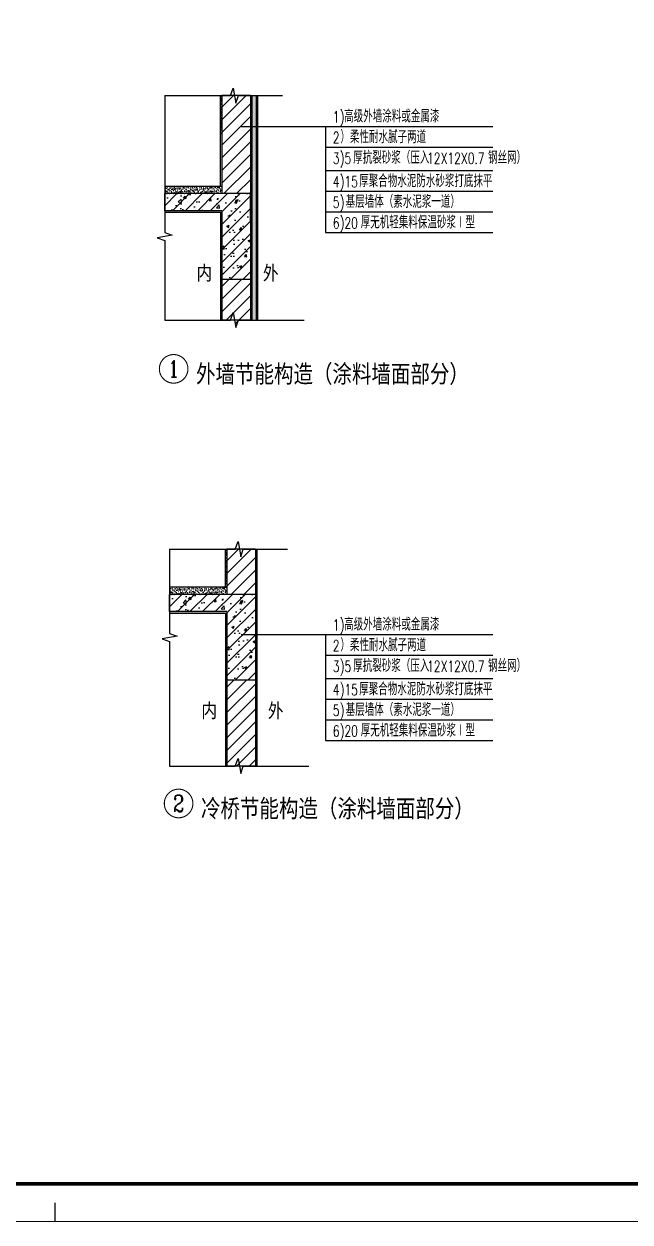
# Model space of a CAD drawing. Extents: x 1738711 to 2346805, y 1189731 to 2516152.
# Drawn here: x 2211638 to 2227759, y 2374307 to 2406135 of the extents above; entities that cross this region are included whole.
import ezdxf
from ezdxf.enums import TextEntityAlignment as Align

# ---------------------------------------------------------------- set-up
doc = ezdxf.new("R2010")
doc.units = 0
doc.header["$LTSCALE"] = 1000
doc.header["$MEASUREMENT"] = 0
for name, color, linetype in [('AXIS', 3, 'Continuous'), ('AXIS_TEXT', 7, 'Continuous'), ('COLUMN', 9, 'Continuous'), ('DIM_SYMB', 3, 'Continuous'), ('PUB_HATCH', 8, 'Continuous'), ('PUB_TEXT', 7, 'Continuous'), ('TK', 4, 'Continuous'), ('WALL', 40, 'Continuous'), ('墙身-粉刷面', 124, 'Continuous')]:
    doc.layers.add(name, color=color, linetype=linetype)
doc.styles.add('_HZTXT', font='SIMSUN.TTF', dxfattribs={"width": 0.8})
doc.styles.add('_TCH_AXIS', font='COMPLEX', dxfattribs={"bigfont": 'GBCBIG'})
doc.styles.add('_TCH_DIM', font='SIMPLEX', dxfattribs={"bigfont": 'GBCBIG'})
doc.styles.add('ST', font='SIMSUN.TTF')
doc.styles.add('宋体', font='SIMSUN.TTF', dxfattribs={"width": 0.75})
pattern_1 = [(45, (-418263.6, 2781807.1), (-167.937928, 167.937928), [])]
pattern_2 = [(37.5, (-418263.6, 2894496.56), (-2.3937476, 73.2193032), [0, -57.76, 0, -64.6, 0, -61.75]), (7.5, (-418263.6, 2894496.56), (67.2515148, 107.2415505), [0, -31.16, 0, -52.06, 0, -19.95]), (327.5, (-418310.34, 2894496.56), (118.3373907, 0.215044), [0, -19, 0, -68.4, 0, -89.3]), (317.5, (-418310.34, 2894496.56), (114.232811, 33.3516715), [0, -9.5, 0, -44.84, 0, -51.3])]
pattern_3 = [(37.5, (-405753.433, 2905891.534), (-2.3937476, 73.2193032), [0, -57.76, 0, -64.6, 0, -61.75]), (7.5, (-405753.43, 2905891.53), (67.2515148, 107.2415505), [0, -31.16, 0, -52.06, 0, -19.95]), (327.5, (-405800.173, 2905891.534), (118.3373907, 0.215044), [0, -19, 0, -68.4, 0, -89.3]), (317.5, (-405800.17, 2905891.53), (114.232811, 33.3516715), [0, -9.5, 0, -44.84, 0, -51.3])]

# ---------------------------------------------------------------- blocks, each defined once
blk = doc.blocks.new('hjashrtahreahe')
blk.add_line((42800, 0), (42800, 500))
at = {"const_width": 25}
blk.add_lwpolyline([(42800, 500), (42800, 0)], dxfattribs=at)
at = {"layer": 'TK', "color": 7, "const_width": 25}
blk.add_lwpolyline([(0, 59400), (84100, 59400), (84100, 0), (0, 0)], close=True, dxfattribs=at)
at = {"layer": 'TK', "color": 3, "const_width": 100}
blk.add_lwpolyline([(2500, 1000), (2500, 58400), (83100, 58400), (83100, 1000)], close=True, dxfattribs=at)
at = {"layer": 'TK', "style": '宋体', "width": 0.75}
for tag, height, p in [('项目负责人', 350, (6003, 57089)), ('专业负责人', 350, (6003, 56224)), ('设计人', 350, (6003, 55419)), ('版号1', 250, (77304, 22193)), ('时间1', 250, (82405, 22193)), ('版号2', 250, (77304, 21593)), ('时间2', 250, (82405, 21593)), ('版号3', 250, (77304, 20993)), ('时间3', 250, (82405, 20993)), ('建筑会签', 0.0001, (78978, 2403)), ('电气会签', 0.0001, (82128, 2403)), ('结构会签', 0.0001, (78978, 1803)), ('暖通会签', 0.0001, (82128, 1803)), ('给排水会签', 0.0001, (78978, 1250)), ('智能化会签', 0.0001, (82128, 1250))]:
    blk.add_attdef(tag, text='', height=height, dxfattribs=at).set_placement(p, align=Align.CENTER)
for tag, p in [('合作设计单位', (80816, 48986)), ('版号说明1', (79854, 22318)), ('版号说明2', (79854, 21718)), ('版号说明3', (79854, 21118)), ('浙江绿储科技有限公司', (80545, 16036)), ('百兆瓦级集中式熔盐储能关键', (80545, 14953)), ('设备研发及制造基地项目', (80545, 14603)), ('1#研发楼', (80545, 13636)), ('图名', (80545, 12436)), ('工程编号', (78978, 11461)), ('子项编号', (82128, 11461)), ('建筑', (78978, 10711)), ('图号', (82128, 10711)), ('施工图', (78978, 9961)), ('2023.03', (82128, 9961)), ('审定', (79353, 8461)), ('审核', (79353, 7711)), ('工程负责', (79353, 6961)), ('专业负责', (79353, 6211)), ('设计', (79353, 5461)), ('制图', (79353, 4711)), ('校对', (79353, 3961))]:
    blk.add_attdef(tag, text='', height=250, dxfattribs=at).set_placement(p, align=Align.MIDDLE_CENTER)

msp = doc.modelspace()

# ---------------------------------------------------------------- hatches: boundary and pattern name
at = {"layer": 'PUB_HATCH'}
h = msp.add_hatch(dxfattribs=at)
h.set_pattern_fill('普通砖', color=256, scale=95, style=0)
h.set_pattern_definition([(45, (-418395.36, 2793858.62), (-167.937928, 167.937928), [])])
h.paths.add_polyline_path([(2217128, 2404234.4), (2216902.3, 2404234.4), (2216902.3, 2401627.8), (2217662.3, 2401627.8), (2217662.3, 2404234.4), (2217341.7, 2404234.4), (2217270.9, 2404034.9), (2217200.6, 2404433.9)])
h = msp.add_hatch(dxfattribs=at)
h.set_pattern_fill('粉刷', color=256, scale=19, style=0)
h.set_pattern_definition([(37.5, (-418395.36, 2906548.09), (-2.3937476, 73.2193032), [0, -57.76, 0, -64.6, 0, -61.75]), (7.5, (-418395.36, 2906548.09), (67.2515148, 107.2415505), [0, -31.16, 0, -52.06, 0, -19.95]), (327.5, (-418442.1, 2906548.09), (118.3373907, 0.215044), [0, -19, 0, -68.4, 0, -89.3]), (317.5, (-418442.1, 2906548.09), (114.232811, 33.3516715), [0, -9.5, 0, -44.84, 0, -51.3])])
h.paths.add_polyline_path([(2216902.3, 2404234.4), (2216864.3, 2404234.4), (2216864.3, 2403220.6), (2216902.3, 2403220.6)])
h = msp.add_hatch(dxfattribs=at)
h.set_pattern_fill('HONEY', color=256, scale=19, style=0)
h.set_pattern_definition([(2e-38, (-405753.433, 2905891.534), (45.24375, 26.121485), [30.1625, -60.325]), (120, (-405753.433, 2905891.534), (-45.2437446, 26.12149436), [30.1625, -60.325]), (60, (-405753.433, 2905891.534), (5.4e-06, 52.24297936), [-60.325, 30.1625])])
h.paths.add_polyline_path([(2217700.3, 2398266.6), (2217814.3, 2398266.6), (2217814.3, 2404234.4), (2217700.3, 2404234.4)])
h = msp.add_hatch(dxfattribs=at)
h.set_pattern_fill('粉刷', color=256, scale=19, style=0)
h.set_pattern_definition(pattern_3)
h.paths.add_polyline_path([(2217662.3, 2398266.6), (2217700.3, 2398266.6), (2217700.3, 2402831.5), (2217662.3, 2402831.5)])
h = msp.add_hatch(dxfattribs=at)
h.set_pattern_fill('粉刷', color=256, scale=19, style=0)
h.set_pattern_definition(pattern_3)
h.paths.add_polyline_path([(2217814.3, 2398266.6), (2217852.3, 2398266.6), (2217852.3, 2402831.5), (2217814.3, 2402831.5)])
h = msp.add_hatch(dxfattribs=at)
h.set_pattern_fill('粉刷', color=256, scale=19, style=0)
h.set_pattern_definition([(37.5, (-418395.36, 2905145.24), (-2.3937476, 73.2193032), [0, -57.76, 0, -64.6, 0, -61.75]), (7.5, (-418395.36, 2905145.24), (67.2515148, 107.2415505), [0, -31.16, 0, -52.06, 0, -19.95]), (327.5, (-418442.1, 2905145.24), (118.3373907, 0.215044), [0, -19, 0, -68.4, 0, -89.3]), (317.5, (-418442.1, 2905145.24), (114.232811, 33.3516715), [0, -9.5, 0, -44.84, 0, -51.3])])
h.paths.add_polyline_path([(2216902.3, 2401817.8), (2215382.3, 2401817.8), (2215382.3, 2401627.8), (2216902.3, 2401627.8)])
at = {"layer": 'PUB_HATCH', "linetype": 'Continuous'}
h = msp.add_hatch(dxfattribs=at)
h.set_pattern_fill('钢筋混凝土', color=256, scale=95, style=0)
h.set_pattern_definition([(45, (2654442.96, 2429923.06), (-167.93786, 167.93786), []), (50, (2654442.96, 2429923.06), (681.3972, -59.6145), [71.25, -783.75]), (355, (2654442.96, 2429923.06), (-131.8138, 714.5825), [57, -627]), (100.4514, (2654499.74, 2429918.1), (549.5839, 654.9676), [60.5532, -666.085]), (46.1842, (2654442.96, 2430113.1), (1013.879, -157.243), [106.875, -1175.625]), (96.6356, (2654527.4, 2430100), (887.9296, 925.412), [90.8298, -999.1273]), (351.1842, (2654443, 2430113.1), (887.9288, 925.4127), [85.5, -940.5]), (21, (2654537.96, 2430065.56), (567.0617, -382.48795), [71.25, -783.75]), (326, (2654537.96, 2430065.56), (231.1496, 688.8925), [57, -627]), (71.4514, (2654585.2, 2430033.7), (798.2115, 306.404), [60.5532, -666.085]), (37.5, (2654442.96, 2429923.06), (11.55186, 316.24916), [0, -619.4, 0, -636.5, 0, -629.375]), (7.5, (2654442.96, 2429923.06), (249.91606, 374.69113), [0, -362.9, 0, -605.15, 0, -239.875]), (327.5, (2654231.1, 2429923.06), (507.13131, -21.42713), [0, -237.5, 0, -741, 0, -983.25]), (317.5, (2654136.1, 2429923.06), (554.02686, 95.09973), [0, -308.75, 0, -492.1, 0, -698.25])])
h.paths.add_polyline_path([(2217662.3, 2401627.8), (2215382.3, 2401627.8), (2215382.3, 2401171.8), (2216902.3, 2401171.8), (2216902.3, 2399347.8), (2217662.3, 2399347.8)])
h = msp.add_hatch(dxfattribs=at)
h.set_pattern_fill('粉刷', color=256, scale=19, style=0)
h.set_pattern_definition([(37.5, (2654442.956, 2429923.06), (-2.393748, 73.219303), [0, -57.76, 0, -64.6, 0, -61.75]), (7.5, (2654442.96, 2429923.06), (67.251515, 107.24155), [0, -31.16, 0, -52.06, 0, -19.95]), (327.5, (2654396.216, 2429923.06), (118.337391, 0.215044), [0, -19, 0, -68.4, 0, -89.3]), (317.5, (2654396.22, 2429923.06), (114.23281, 33.351671), [0, -9.5, 0, -44.84, 0, -51.3])])
h.paths.add_polyline_path([(2216864.3, 2398266.6), (2216902.3, 2398266.6), (2216902.3, 2399347.8), (2216902.3, 2401171.8), (2215382.3, 2401171.8), (2215382.3, 2401133.8), (2216864.3, 2401133.8)])
at = {"layer": 'PUB_HATCH'}
h = msp.add_hatch(dxfattribs=at)
h.set_pattern_fill('普通砖', color=256, scale=95, style=0)
h.set_pattern_definition([(45, (-418395.36, 2792455.77), (-167.937928, 167.937928), [])])
h.paths.add_polyline_path([(2217341.7, 2398266.6), (2217662.3, 2398266.6), (2217662.3, 2399347.8), (2216902.3, 2399347.8), (2216902.3, 2398266.6), (2217128, 2398266.6), (2217200.6, 2398466.1), (2217270.9, 2398067.1)])
h = msp.add_hatch(dxfattribs=at)
h.set_pattern_fill('普通砖', color=256, scale=95, style=0)
h.set_pattern_definition(pattern_1)
h.paths.add_polyline_path([(2217259.7, 2392182.8), (2217034.1, 2392182.8), (2217034.1, 2390979.1), (2217794.1, 2390979.1), (2217794.1, 2392182.8), (2217473.5, 2392182.8), (2217402.7, 2391983.3), (2217332.3, 2392382.3)])
h = msp.add_hatch(dxfattribs=at)
h.set_pattern_fill('粉刷', color=256, scale=19, style=0)
h.set_pattern_definition(pattern_2)
h.paths.add_polyline_path([(2217034.1, 2392182.8), (2216996.1, 2392182.8), (2216996.1, 2391169.1), (2217034.1, 2391169.1)])
h = msp.add_hatch(dxfattribs=at)
h.set_pattern_fill('粉刷', color=256, scale=19, style=0)
h.set_pattern_definition([(37.5, (-405621.68, 2895242.855), (-2.3937476, 73.2193032), [0, -57.76, 0, -64.6, 0, -61.75]), (7.5, (-405621.68, 2895242.855), (67.2515148, 107.2415505), [0, -31.16, 0, -52.06, 0, -19.95]), (327.5, (-405668.42, 2895242.855), (118.3373907, 0.215044), [0, -19, 0, -68.4, 0, -89.3]), (317.5, (-405668.42, 2895242.86), (114.232811, 33.3516715), [0, -9.5, 0, -44.84, 0, -51.3])])
h.paths.add_polyline_path([(2217832.1, 2392182.8), (2217794.1, 2392182.8), (2217794.1, 2386419.1), (2217832.1, 2386419.1)])
h = msp.add_hatch(dxfattribs=at)
h.set_pattern_fill('粉刷', color=256, scale=19, style=0)
h.set_pattern_definition(pattern_2)
h.paths.add_polyline_path([(2217034.1, 2391169.1), (2215514.1, 2391169.1), (2215514.1, 2390979.1), (2217034.1, 2390979.1)])
at = {"layer": 'PUB_HATCH', "linetype": 'Continuous'}
h = msp.add_hatch(dxfattribs=at)
h.set_pattern_fill('钢筋混凝土', color=256, scale=95, style=0)
h.set_pattern_definition([(45, (2654574.71, 2419274.38), (-167.93786, 167.93786), []), (50, (2654574.7, 2419274.4), (681.3972, -59.6145), [71.25, -783.75]), (355, (2654574.7, 2419274.4), (-131.8138, 714.5825), [57, -627]), (100.4514, (2654631.5, 2419269.4), (549.5839, 654.9676), [60.5532, -666.085]), (46.1842, (2654574.7, 2419464.4), (1013.879, -157.243), [106.875, -1175.625]), (96.6356, (2654659.2, 2419451.3), (887.9296, 925.412), [90.8298, -999.1273]), (351.1842, (2654574.7, 2419464.4), (887.9288, 925.4127), [85.5, -940.5]), (21, (2654669.7, 2419416.9), (567.0617, -382.48795), [71.25, -783.75]), (326, (2654669.7, 2419416.9), (231.1496, 688.8925), [57, -627]), (71.4514, (2654717, 2419385), (798.2115, 306.404), [60.5532, -666.085]), (37.5, (2654574.7, 2419274.38), (11.55186, 316.24916), [0, -619.4, 0, -636.5, 0, -629.375]), (7.5, (2654574.7, 2419274.38), (249.91606, 374.69113), [0, -362.9, 0, -605.15, 0, -239.875]), (327.5, (2654362.86, 2419274.38), (507.13131, -21.42713), [0, -237.5, 0, -741, 0, -983.25]), (317.5, (2654267.86, 2419274.4), (554.02686, 95.09973), [0, -308.75, 0, -492.1, 0, -698.25])])
h.paths.add_polyline_path([(2217794.1, 2390979.1), (2215514.1, 2390979.1), (2215514.1, 2390523.1), (2217034.1, 2390523.1), (2217034.1, 2388699.1), (2217794.1, 2388699.1)])
h = msp.add_hatch(dxfattribs=at)
h.set_pattern_fill('粉刷', color=256, scale=19, style=0)
h.set_pattern_definition([(37.5, (2654574.71, 2419274.38), (-2.393748, 73.219303), [0, -57.76, 0, -64.6, 0, -61.75]), (7.5, (2654574.71, 2419274.38), (67.251515, 107.24155), [0, -31.16, 0, -52.06, 0, -19.95]), (327.5, (2654527.97, 2419274.38), (118.337391, 0.215044), [0, -19, 0, -68.4, 0, -89.3]), (317.5, (2654527.97, 2419274.38), (114.23281, 33.351671), [0, -9.5, 0, -44.84, 0, -51.3])])
h.paths.add_polyline_path([(2217034.1, 2390523.1), (2215514.1, 2390523.1), (2215514.1, 2390485.1), (2216996.1, 2390485.1), (2216996.1, 2388661.1), (2216996.1, 2386419.1), (2217034.1, 2386419.1), (2217034.1, 2388699.1)])
at = {"layer": 'PUB_HATCH'}
h = msp.add_hatch(dxfattribs=at)
h.set_pattern_fill('普通砖', color=256, scale=95, style=0)
h.set_pattern_definition(pattern_1)
h.paths.add_polyline_path([(2217034.1, 2388699.1), (2217034.1, 2386419.1), (2217794.1, 2386419.1), (2217794.1, 2388699.1)])

# ---------------------------------------------------------------- linework, layer by layer
at = {"layer": 'AXIS', "const_width": 28.5}
for points, elevation in [([(2216000.3, 2396972.6, 1), (2215240.3, 2396972.6, 1), (2216000.3, 2396972.6, 1)], -3758.7), ([(2216132, 2385426.9, 1), (2215372, 2385426.9, 1), (2216132, 2385426.9, 1)], -6.5)]:
    msp.add_lwpolyline(points, format="xyb", dxfattribs=dict(at, elevation=elevation))
at = {"layer": 'COLUMN'}
for p, q in [((2215382.3, 2401171.8, -3758.7), (2215382.3, 2401627.8, -3758.7)), ((2217662.3, 2401627.8, -3758.7), (2215382.3, 2401627.8, -3758.7)), ((2217662.3, 2401627.8, -3758.7), (2217662.3, 2399347.8, -3758.7)), ((2217662.3, 2400867.8, -3758.7), (2217662.3, 2401627.8, -3758.7)), ((2216902.3, 2401171.8, -3758.7), (2215382.3, 2401171.8, -3758.7)), ((2216902.3, 2401171.8, -3758.7), (2216902.3, 2399347.8, -3758.7)), ((2217662.3, 2399347.8, -3758.7), (2216902.3, 2399347.8, -3758.7)), ((2215514.1, 2390523.1, -6.5), (2215514.1, 2390979.1, -6.5)), ((2217794.1, 2390979.1, -6.5), (2215514.1, 2390979.1, -6.5)), ((2217794.1, 2390979.1, -6.5), (2217794.1, 2388699.1, -6.5)), ((2217034.1, 2390523.1, -6.5), (2215514.1, 2390523.1, -6.5)), ((2217034.1, 2390523.1, -6.5), (2217034.1, 2388699.1, -6.5)), ((2217794.1, 2388699.1, -6.5), (2217034.1, 2388699.1, -6.5))]:
    msp.add_line(p, q, dxfattribs=at)
at = {"layer": 'DIM_SYMB'}
for p, q in [((2217411.5, 2403412.5), (2219656.3, 2403412.5)), ((2219656.3, 2403412.5), (2224109.3, 2403412.5)), ((2219656.3, 2403412.5), (2219656.3, 2400594.6)), ((2219656.3, 2402863), (2224109.3, 2402863)), ((2219656.3, 2402243.1), (2224109.3, 2402243.1)), ((2219656.3, 2401693.6), (2224109.3, 2401693.6)), ((2219656.3, 2401144.1), (2224109.3, 2401144.1)), ((2219656.3, 2400594.6), (2224109.3, 2400594.6)), ((2217411.5, 2389914.7), (2219656.3, 2389914.7)), ((2219656.3, 2389914.7), (2224109.3, 2389914.7)), ((2219656.3, 2389914.7), (2219656.3, 2387096.8)), ((2219656.3, 2389365.2), (2224109.3, 2389365.2)), ((2219656.3, 2388745.3), (2224109.3, 2388745.3)), ((2219656.3, 2388195.8), (2224109.3, 2388195.8)), ((2219656.3, 2387646.3), (2224109.3, 2387646.3)), ((2219656.3, 2387096.8), (2224109.3, 2387096.8))]:
    msp.add_line(p, q, dxfattribs=at)
for points, elevation in [([(2215382.3, 2404234.4), (2217128, 2404234.4), (2217200.6, 2404433.9), (2217270.9, 2404034.9), (2217341.7, 2404234.4), (2218517, 2404234.4)], -3758.7), ([(2215382.3, 2404234.4), (2215382.3, 2400594.6), (2215581.8, 2400522), (2215182.8, 2400451.7), (2215382.3, 2400380.9), (2215382.3, 2398266.6)], -3758.7), ([(2215382.3, 2398266.6), (2217128, 2398266.6), (2217200.6, 2398466.1), (2217270.9, 2398067.1), (2217341.7, 2398266.6), (2219087.3, 2398266.6)], -3758.7), ([(2215514.1, 2392182.8), (2217259.7, 2392182.8), (2217332.3, 2392382.3), (2217402.7, 2391983.3), (2217473.5, 2392182.8), (2218648.8, 2392182.8)], -6.5), ([(2215514.1, 2392182.8), (2215514.1, 2389946), (2215713.6, 2389873.4), (2215314.6, 2389803), (2215514.1, 2389732.2), (2215514.1, 2386419.1)], -6.5), ([(2215514.1, 2386419.1), (2217259.7, 2386419.1), (2217332.3, 2386618.6), (2217402.7, 2386219.6), (2217473.5, 2386419.1), (2219219.1, 2386419.1)], -6.5)]:
    msp.add_lwpolyline(points, dxfattribs=dict(at, elevation=elevation))
at = {"layer": 'WALL'}
for p, q in [((2217662.3, 2404234.4, -3758.7), (2216902.3, 2404234.4, -3758.7)), ((2216902.3, 2404234.4, -3758.7), (2216902.3, 2401627.8, -3758.7)), ((2217662.3, 2404234.4, -3758.7), (2217662.3, 2401627.8, -3758.7)), ((2217662.3, 2401627.8, -3758.7), (2216902.3, 2401627.8, -3758.7)), ((2216902.3, 2399347.8, -3758.7), (2216902.3, 2398266.6, -3758.7)), ((2217662.3, 2399347.8, -3758.7), (2216902.3, 2399347.8, -3758.7)), ((2217662.3, 2399347.8, -3758.7), (2217662.3, 2398266.6, -3758.7)), ((2217662.3, 2398266.6, -3758.7), (2216902.3, 2398266.6, -3758.7)), ((2217794.1, 2392182.8, -6.5), (2217034.1, 2392182.8, -6.5)), ((2217034.1, 2392182.8, -6.5), (2217034.1, 2390979.1, -6.5)), ((2217794.1, 2392182.8, -6.5), (2217794.1, 2390979.1, -6.5)), ((2217794.1, 2390979.1, -6.5), (2217034.1, 2390979.1, -6.5)), ((2217034.1, 2388699.1, -6.5), (2217034.1, 2386419.1, -6.5)), ((2217794.1, 2388699.1, -6.5), (2217034.1, 2388699.1, -6.5)), ((2217794.1, 2388699.1, -6.5), (2217794.1, 2386419.1, -6.5)), ((2217794.1, 2386419.1, -6.5), (2217034.1, 2386419.1, -6.5))]:
    msp.add_line(p, q, dxfattribs=at)
at = {"layer": '墙身-粉刷面'}
for points, elevation in [([(2216864.3, 2401817.8), (2216864.3, 2404234.4)], -3758.7), ([(2217700.3, 2404234.4), (2217700.3, 2398266.6)], -3758.7), ([(2217814.3, 2404234.4), (2217814.3, 2398266.6)], -3758.7), ([(2217852.3, 2404234.4), (2217852.3, 2398266.6)], -3758.7), ([(2216902.3, 2401817.8), (2215382.3, 2401817.8)], -3758.7), ([(2215382.3, 2401133.8), (2216864.3, 2401133.8), (2216864.3, 2399309.8), (2216864.3, 2399309.8), (2216864.3, 2398266.6)], -3758.7), ([(2216996.1, 2391169.1), (2216996.1, 2392182.8)], -6.5), ([(2217832.1, 2392182.8), (2217832.1, 2386419.1)], -6.5), ([(2217034.1, 2391169.1), (2215514.1, 2391169.1)], -6.5), ([(2215514.1, 2390485.1), (2216996.1, 2390485.1), (2216996.1, 2388661.1), (2216996.1, 2388661.1), (2216996.1, 2386419.1)], -6.5)]:
    msp.add_lwpolyline(points, dxfattribs=dict(at, elevation=elevation))

# ---------------------------------------------------------------- block references
msp.add_blockref('hjashrtahreahe', (2169666.1, 2374319.5))

# ---------------------------------------------------------------- texts
at = {"layer": 'AXIS_TEXT', "style": '_TCH_AXIS', "width": 1.555556}
msp.add_text('1', height=442.7, dxfattribs=at).set_placement((2215472.7, 2396751.3, -3758.7), (2215767.8, 2396751.3, -3758.7), align=Align.FIT)
at = {"layer": 'AXIS_TEXT', "style": '_TCH_AXIS'}
msp.add_text('2', height=442.7, dxfattribs=at).set_placement((2215604.5, 2385205.5, -6.5), (2215899.6, 2385205.5, -6.5), align=Align.FIT)
at = {"layer": 'DIM_SYMB', "color": 7, "style": 'ST', "width": 0.8}
for s, p in [('外墙节能构造（涂料墙面部分）', (2216215.3, 2396604.7, -3758.7)), ('冷桥节能构造（涂料墙面部分）', (2216347, 2385058.9, -6.5))]:
    msp.add_text(s, height=475, dxfattribs=at).set_placement(p)
at = {"layer": 'PUB_TEXT'}
for s, height, style, width, p in [('1)', 297.5, '_TCH_DIM', 0.705882, (2219855.8, 2403517.5)), ('2', 297.5, '_TCH_DIM', 0.705882, (2219855.8, 2402968)), ('3)5', 297.5, '_TCH_DIM', 0.705882, (2219855.8, 2402418.5)), ('12X12X0.7', 297.5, '_TCH_DIM', 0.705882, (2222361.7, 2402418.5)), ('4)15', 297.5, '_TCH_DIM', 0.705882, (2219855.8, 2401798.6)), ('5)', 297.5, '_TCH_DIM', 0.705882, (2219855.8, 2401249.1)), ('6)20', 297.5, '_TCH_DIM', 0.705882, (2219855.8, 2400699.6)), ('内 ', 380, '_HZTXT', 0.8, (2216228.3, 2399331, -3758.7)), ('外', 380, '_HZTXT', 0.8, (2217994.9, 2399331, -3758.7)), ('1)', 297.5, '_TCH_DIM', 0.705882, (2219855.8, 2390019.7)), ('2', 297.5, '_TCH_DIM', 0.705882, (2219855.8, 2389470.2)), ('3)5', 297.5, '_TCH_DIM', 0.705882, (2219855.8, 2388920.7)), ('12X12X0.7', 297.5, '_TCH_DIM', 0.705882, (2222361.7, 2388920.7)), ('4)15', 297.5, '_TCH_DIM', 0.705882, (2219855.8, 2388300.8)), ('内 ', 380, '_HZTXT', 0.8, (2216360, 2387705.1, -6.5)), ('外', 380, '_HZTXT', 0.8, (2218126.7, 2387705.1, -6.5)), ('5)', 297.5, '_TCH_DIM', 0.705882, (2219855.8, 2387751.3)), ('6)20', 297.5, '_TCH_DIM', 0.705882, (2219855.8, 2387201.8))]:
    msp.add_text(s, height=height, dxfattribs=dict(at, style=style, width=width)).set_placement(p)
at = {"layer": 'PUB_TEXT', "style": '_TCH_DIM'}
for s, height, p in [('高级外墙涂料或金属漆', 337.59, (2220155.8, 2403517.5)), ('）柔性耐水腻子两道', 337.59, (2220055.8, 2402968)), ('厚抗裂砂浆（压入', 337.59, (2220395.8, 2402418.5)), ('钢丝网）', 337.59, (2223981.7, 2402418.5)), ('厚聚合物水泥防水砂浆打底抹平', 337.589, (2220555.8, 2401798.6)), ('基层墙体（素水泥浆一道）', 337.589, (2220195.8, 2401249.1)), ('厚无机轻集料保温砂浆Ⅰ型', 337.589, (2220595.8, 2400699.6)), ('高级外墙涂料或金属漆', 337.59, (2220155.8, 2390019.7)), ('）柔性耐水腻子两道', 337.59, (2220055.8, 2389470.2)), ('厚抗裂砂浆（压入', 337.59, (2220395.8, 2388920.7)), ('钢丝网）', 337.59, (2223981.7, 2388920.7)), ('厚聚合物水泥防水砂浆打底抹平', 337.589, (2220555.8, 2388300.8)), ('基层墙体（素水泥浆一道）', 337.589, (2220195.8, 2387751.3)), ('厚无机轻集料保温砂浆Ⅰ型', 337.589, (2220595.8, 2387201.8))]:
    msp.add_text(s, height=height, dxfattribs=at).set_placement(p)

doc.saveas('drawing.dxf')
